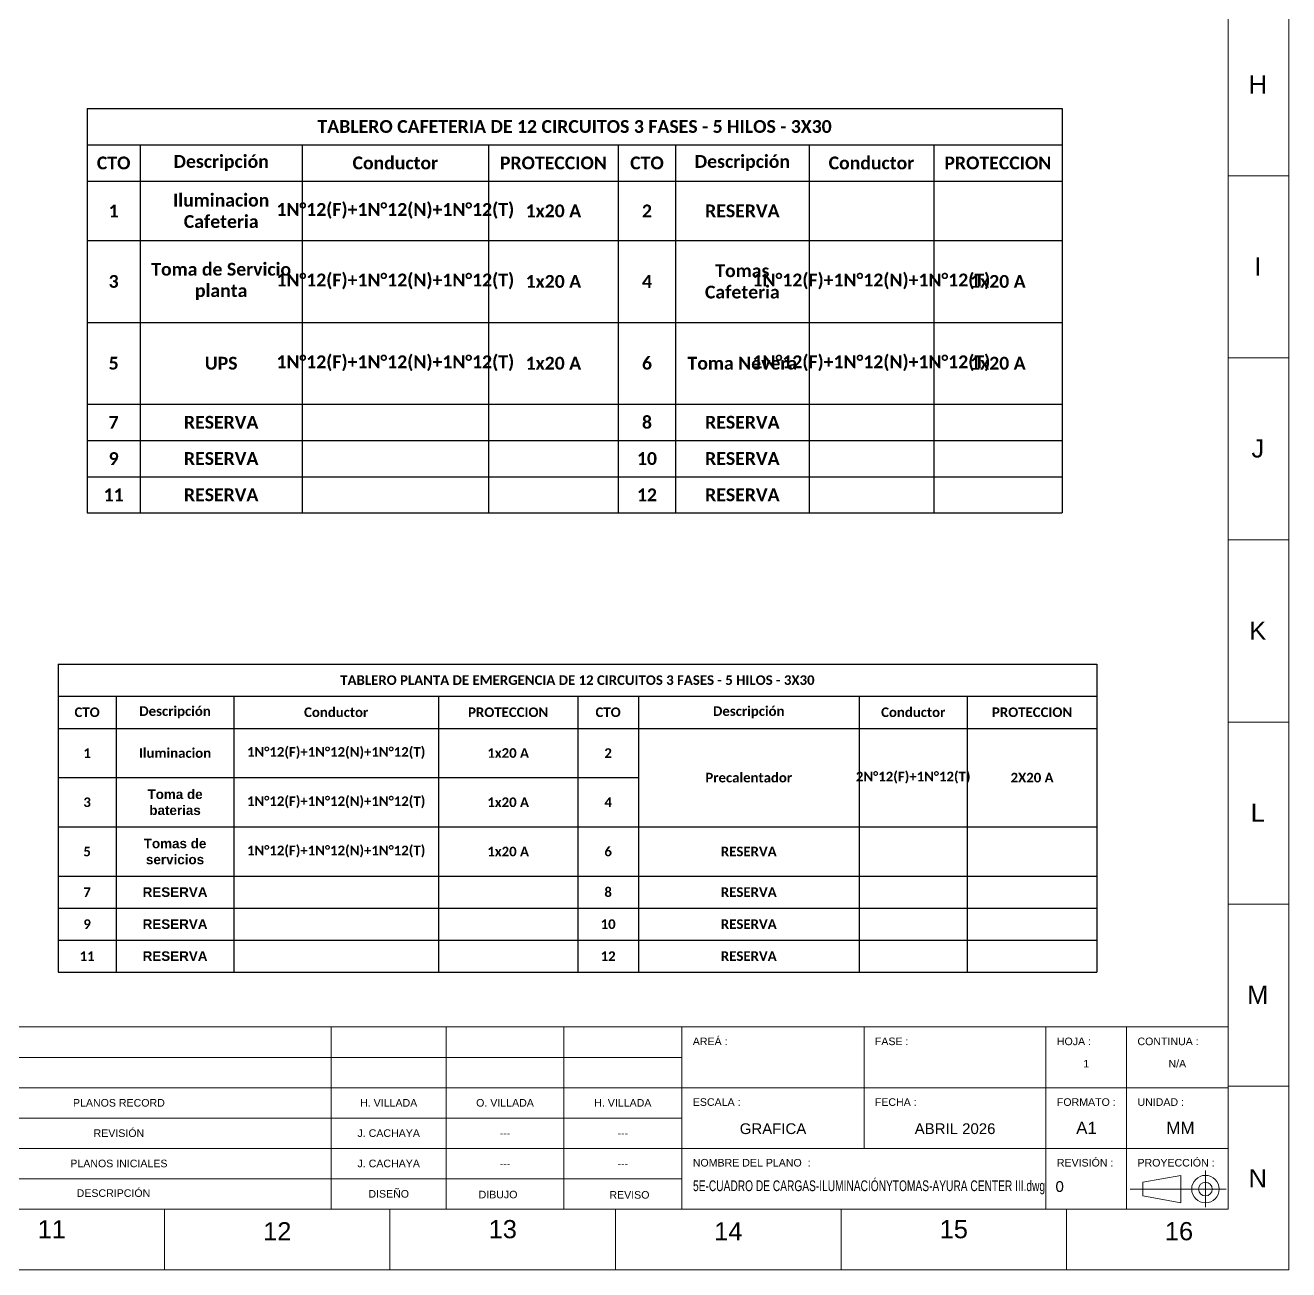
# Paper-space layout 'CUADRO DE CARGAS' of a CAD drawing. Header units: millimetres. Extents: x -541 to 452, y 214 to 916.
# Drawn here: x 103.9 to 451.6, y 214.1 to 556.5 of the extents above; entities that cross this region are included whole.
import ezdxf

# ---------------------------------------------------------------- set-up
doc = ezdxf.new("R2010")
doc.units = ezdxf.units.MM
doc.layers.add('-CN-GYD-CAJETIN-A0', color=7, linetype='Continuous', lineweight=5)
doc.styles.add('Annotative', font='arial.ttf')
doc.styles.get("Standard").update_dxf_attribs({"font": 'arial.ttf'})

# ---------------------------------------------------------------- blocks, each defined once
blk = doc.blocks.new('CAJETIN-A1')
at = {"layer": '-CN-GYD-CAJETIN-A0'}
for p, q in [((0, 254.99), (-14.15, 254.99)), ((0, 212.55), (-14.15, 212.55)), ((0, 170.11), (-14.15, 170.11)), ((0, 127.67), (-14.15, 127.67)), ((0, 85.23), (-14.15, 85.23)), ((0, 42.79), (-14.15, 42.79)), ((-25.16, 22), (-34.01, 20.4)), ((-25.16, 18.8), (-25.16, 22)), ((-19.42, 14.56), (-19.42, 23.16)), ((-36.96, 18.8), (-14.61, 18.8)), ((-34.01, 18.8), (-34.01, 20.4)), ((-34.01, 18.8), (-34.01, 17.19)), ((-25.16, 18.8), (-25.16, 15.59)), ((-25.16, 15.59), (-34.01, 17.19)), ((-262.08, 0), (-262.08, 14.15)), ((-209.51, 0), (-209.51, 14.15)), ((-156.94, 0), (-156.94, 14.15)), ((-104.36, 0), (-104.36, 14.15)), ((-51.79, 0), (-51.79, 14.15))]:
    blk.add_line(p, q, dxfattribs=at)
for points in [[(-841, 0), (-841, 594.85), (0, 594.85), (0, 0)], [(-826.85, 14.15), (-826.85, 580.71), (-14.15, 580.71), (-14.15, 14.15)]]:
    blk.add_lwpolyline(points, close=True, dxfattribs=at)
for points in [[(-826.85, 14.15), (-14.15, 14.15), (-14.15, 56.59), (-826.85, 56.59), (-826.85, 14.15)], [(-223.23, 56.59), (-223.23, 14.15)], [(-196.4, 56.59), (-196.4, 14.15)], [(-169, 56.59), (-169, 14.15)], [(-141.46, 56.59), (-141.46, 14.15)], [(-98.97, 56.59), (-98.97, 28.29)], [(-56.59, 56.59), (-56.59, 14.15)], [(-56.59, 56.59), (-14.15, 56.59)], [(-37.8, 56.59), (-37.8, 14.15)], [(-141.46, 49.51), (-361.76, 49.51)], [(-141.46, 42.44), (-361.76, 42.44)], [(-141.46, 42.44), (-14.15, 42.44)], [(-141.46, 35.37), (-361.76, 35.37)], [(-141.46, 28.29), (-361.76, 28.29)], [(-141.46, 28.29), (-14.15, 28.29)], [(-56.59, 28.29), (-37.8, 28.29)], [(-37.8, 28.29), (-14.15, 28.29)], [(-141.46, 21.22), (-361.76, 21.22)]]:
    blk.add_lwpolyline(points, dxfattribs=at)
for radius in [3.2, 1.6]:
    blk.add_circle((-19.42, 18.8), radius, dxfattribs=at)
at = {"layer": '-CN-GYD-CAJETIN-A0', "attachment_point": 5, "style": 'Annotative'}
for s, insert, char_height in [('H', (-7.21, 276.3), 4.24), ('I', (-7.21, 233.86), 4.24), ('J', (-7.21, 191.42), 4.24), ('K', (-7.21, 148.98), 4.24), ('L', (-7.21, 106.54), 4.24), ('M', (-7.21, 64.1), 4.24), ('N', (-7.21, 21.31), 4.24), ('11', (-288.36, 9.43), 4.244), ('12', (-235.79, 8.96), 4.244), ('13', (-183.22, 9.43), 4.244), ('14', (-130.65, 8.96), 4.244), ('15', (-78.08, 9.43), 4.244), ('16', (-25.58, 8.96), 4.244)]:
    blk.add_mtext(s, dxfattribs=dict(at, insert=insert, char_height=char_height))
at = {"layer": '-CN-GYD-CAJETIN-A0', "style": 'Annotative'}
for s, insert, char_height, width, attachment_point in [('AREÁ :', (-138.92, 54.12), 1.768, 31.4816, 1), ('FASE :', (-96.48, 54.12), 1.768, 31.4816, 1), ('HOJA :', (-54.05, 54.12), 1.768, 15.8884, 1), ('CONTINUA :', (-35.26, 54.12), 1.768, 21.9395, 1), ('\\pxqc;1', (-47.19, 48.03), 1.768, 18.7813, 5), ('\\pxqc;N/A', (-25.98, 48.03), 1.768, 23.6577, 5), ('\\pxqc;PLANOS RECORD', (-272.71, 38.9), 1.7683, 98.9576, 5), ('\\pxqc;H. VILLADA', (-209.81, 38.9), 1.7683, 26.8327, 5), ('\\pxqc;O. VILLADA', (-182.7, 38.9), 1.7683, 27.3943, 5), ('\\pxqc;H. VILLADA', (-155.23, 38.9), 1.7683, 27.5393, 5), ('ESCALA :', (-138.92, 39.97), 1.768, 31.4816, 1), ('FECHA :', (-96.48, 39.97), 1.768, 31.4816, 1), ('FORMATO :', (-54.05, 39.97), 1.768, 20.9369, 1), ('UNIDAD :', (-35.26, 39.97), 1.768, 21.9395, 1), ('\\pxqc;REVISIÓN', (-272.71, 31.83), 1.7683, 98.9576, 5), ('\\pxqc;J. CACHAYA', (-209.81, 31.83), 1.7683, 26.8327, 5), ('\\pxqc;GRAFICA', (-120.22, 32.86), 2.5, 6.6826, 5), ('\\pxqc;ABRIL 2026', (-77.78, 32.86), 2.5, 29.5833, 5), ('A1', (-49.55, 34.48), 2.829, 6.5966, 1), ('MM', (-28.53, 34.48), 2.829, 22.4845, 1), ('\\pxqc;---', (-182.7, 31.83), 1.768, 27.3943, 5), ('\\pxqc;---', (-155.23, 31.83), 1.768, 27.5393, 5), ('\\pxqc;PLANOS INICIALES', (-272.71, 24.76), 1.7683, 98.9576, 5), ('\\pxqc;J. CACHAYA', (-209.81, 24.76), 1.7683, 26.8327, 5), ('\\pxqc;---', (-182.7, 24.76), 1.768, 27.3943, 5), ('\\pxqc;---', (-155.23, 24.76), 1.768, 27.5393, 5), ('NOMBRE DEL PLANO  :', (-138.92, 25.83), 1.7683, 44.0051, 1), ('REVISIÓN :', (-54.05, 25.83), 1.768, 20.9369, 1), ('PROYECCIÓN :', (-35.26, 25.83), 1.7683, 26.2524, 1), ('DESCRIPCIÓN  ', (-282.55, 18.75), 1.7683, 16.9804, 1), ('DISEÑO', (-209.81, 17.68), 1.768, 26.8327, 5), ('DIBUJO ', (-188.85, 18.41), 1.768, 16.9804, 1), ('REVISO ', (-158.36, 18.34), 1.768, 16.9804, 1)]:
    blk.add_mtext(s, dxfattribs=dict(at, insert=insert, char_height=char_height, width=width, attachment_point=attachment_point))
for tag, p in [('AREA', (-138.92, 46.56)), ('FASE', (-96.97, 46.56)), ('NOM-PLANO', (-138.87, 18.32)), ('REV-N°', (-54.37, 18.15))]:
    blk.add_attdef(tag, p, '', height=2.5, dxfattribs=at)
blk = doc.blocks.new('*T134')
at = {"linetype": 'ByBlock', "lineweight": -2, "transparency": 16777216}
for p, q in [((0, 0), (285.88, 0)), ((0, 0), (0, -84.76)), ((0, -8.81), (285.88, -8.81)), ((16.02, -8.81), (16.02, -84.76)), ((48.41, -8.81), (48.41, -84.76)), ((104.69, -8.81), (104.69, -84.76)), ((143.07, -8.81), (143.07, -84.76)), ((159.71, -8.81), (159.71, -84.76)), ((220.46, -8.81), (220.46, -84.76)), ((250.23, -8.81), (250.23, -84.76)), ((285.88, -8.81), (285.88, -84.76)), ((0, -17.68), (285.88, -17.68)), ((0, -31.23), (159.71, -31.23)), ((0, -44.78), (285.88, -44.78)), ((0, -58.34), (285.88, -58.34)), ((0, -67.14), (285.88, -67.14)), ((0, -75.95), (285.88, -75.95)), ((0, -84.76), (220.46, -84.76))]:
    blk.add_line(p, q, dxfattribs=at)
at = {"color": 0, "linetype": 'ByBlock', "lineweight": -2, "transparency": 16777216}
for p, q in [((285.88, 0), (285.88, -8.81)), ((220.46, -84.76), (285.88, -84.76))]:
    blk.add_line(p, q, dxfattribs=at)
at = {"color": 0, "transparency": 16777216, "char_height": 2.6421, "attachment_point": 5}
for s, insert, width in [('{\\fCalibri|b1|i0|c0;\\c0;TABLERO PLANTA DE EMERGENCIA DE 12 CIRCUITOS 3 FASES - 5 HILOS - 3X30  ', (142.94, -4.4), 280.5985), ('{\\fCalibri|b1|i0|c0;\\c0;CTO', (8.01, -13.24), 10.7322), ('{\\fCalibri|b1|i0|c0;\\c0;Descripción ', (32.21, -13.24), 27.1067), ('{\\fCalibri|b1|i0|c0;\\c0;Conductor', (76.55, -13.24), 50.9943), ('{\\fCalibri|b1|i0|c0;\\c0;PROTECCION', (123.88, -13.24), 33.1018), ('{\\fCalibri|b1|i0|c0;\\c0;CTO', (151.39, -13.24), 11.3536), ('{\\fCalibri|b1|i0|c0;\\c0;Descripción ', (190.09, -13.24), 55.4714), ('{\\fCalibri|b1|i0|c0;\\c0;Conductor', (235.35, -13.24), 24.4797), ('{\\fCalibri|b1|i0|c0;\\c0;PROTECCION', (268.06, -13.24), 30.3697), ('{\\fCalibri|b1|i0|c0;\\c0;1', (8.01, -24.46), 10.7322), ('{\\fCalibri|b1|i0|c0;\\c0;Iluminacion', (32.21, -24.46), 27.1067), ('{\\fCalibri|b1|i0|c0;\\c0;1N°12(F)+1N°12(N)+1N°12(T)', (76.55, -24.46), 50.9943), ('{\\fCalibri|b1|i0|c0;\\c0;1x20 A', (123.88, -24.46), 33.1018), ('{\\fCalibri|b1|i0|c0;\\c0;2', (151.39, -24.46), 11.3536), ('{\\fCalibri|b1|i0|c0;\\c0;Precalentador', (190.09, -31.23), 55.4714), ('{\\fCalibri|b1|i0|c0;\\c0;2N°12(F)+1N°12(T)', (235.35, -31.23), 24.4797), ('{\\fCalibri|b1|i0|c0;\\c0;2X20 A', (268.06, -31.23), 30.3697), ('{\\fArial|b1|i0|c0;\\c0;Toma de baterias', (32.21, -38.01), 27.1067), ('{\\fCalibri|b1|i0|c0;\\c0;3', (8.01, -38.01), 10.7322), ('{\\fCalibri|b1|i0|c0;\\c0;1N°12(F)+1N°12(N)+1N°12(T)', (76.55, -38.01), 50.9943), ('{\\fCalibri|b1|i0|c0;\\c0;1x20 A', (123.88, -38.01), 33.1018), ('{\\fCalibri|b1|i0|c0;\\c0;4', (151.39, -38.01), 11.3536), ('{\\fArial|b1|i0|c0;\\c0;Tomas de servicios', (32.21, -51.56), 27.1067), ('{\\fCalibri|b1|i0|c0;\\c0;5', (8.01, -51.56), 10.7322), ('{\\fCalibri|b1|i0|c0;\\c0;1N°12(F)+1N°12(N)+1N°12(T)', (76.55, -51.56), 50.9943), ('{\\fCalibri|b1|i0|c0;\\c0;1x20 A', (123.88, -51.56), 33.1018), ('{\\fCalibri|b1|i0|c0;\\c0;6', (151.39, -51.56), 11.3536), ('{\\fCalibri|b1|i0|c0;\\c0;RESERVA', (190.09, -51.56), 55.4714), ('{\\fCalibri|b1|i0|c0;\\c0;', (235.35, -51.56), 24.4797), ('{\\fCalibri|b1|i0|c0;\\c0;', (268.06, -51.56), 30.3697), ('{\\fCalibri|b1|i0|c0;\\c0;7', (8.01, -62.74), 10.7322), ('{\\fArial|b1|i0|c0;\\c0;RESERVA', (32.21, -62.74), 27.1067), ('{\\fCalibri|b1|i0|c0;\\c0;8', (151.39, -62.74), 11.3536), ('{\\fCalibri|b1|i0|c0;\\c0;RESERVA', (190.09, -62.74), 55.4714), ('{\\fCalibri|b1|i0|c0;\\c0;', (76.55, -62.74), 50.9943), ('{\\fCalibri|b1|i0|c0;\\c0;', (123.88, -62.74), 33.1018), ('{\\fCalibri|b1|i0|c0;\\c0;', (235.35, -62.74), 24.4797), ('{\\fCalibri|b1|i0|c0;\\c0;', (268.06, -62.74), 30.3697), ('{\\fCalibri|b1|i0|c0;\\c0;9', (8.01, -71.55), 10.7322), ('{\\fArial|b1|i0|c0;\\c0;RESERVA', (32.21, -71.55), 27.1067), ('{\\fCalibri|b1|i0|c0;\\c0;', (76.55, -71.55), 50.9943), ('{\\fCalibri|b1|i0|c0;\\c0;', (123.88, -71.55), 33.1018), ('{\\fCalibri|b1|i0|c0;\\c0;10', (151.39, -71.55), 11.3536), ('{\\fCalibri|b1|i0|c0;\\c0;RESERVA', (190.09, -71.55), 55.4714), ('{\\fCalibri|b1|i0|c0;\\c0;', (235.35, -71.55), 24.4797), ('{\\fCalibri|b1|i0|c0;\\c0;', (268.06, -71.55), 30.3697), ('{\\fCalibri|b1|i0|c0;\\c0;11', (8.01, -80.35), 10.7322), ('{\\fArial|b1|i0|c0;\\c0;RESERVA', (32.21, -80.35), 27.1067), ('{\\fCalibri|b1|i0|c0;\\c0;12', (151.39, -80.35), 11.3536), ('{\\fCalibri|b1|i0|c0;\\c0;RESERVA', (190.09, -80.35), 55.4714), ('{\\fCalibri|b1|i0|c0;\\c0;', (76.55, -80.35), 50.9943), ('{\\fCalibri|b1|i0|c0;\\c0;', (123.88, -80.35), 33.1018), ('{\\fCalibri|b1|i0|c0;\\c0;', (235.35, -80.35), 24.4797), ('{\\fCalibri|b1|i0|c0;\\c0;', (268.06, -80.35), 30.3697)]:
    blk.add_mtext(s, dxfattribs=dict(at, insert=insert, width=width))
blk = doc.blocks.new('*T137')
at = {"linetype": 'ByBlock', "lineweight": -2, "transparency": 16777216}
for p, q in [((0, 0), (268.3, 0)), ((0, 0), (0, -111.33)), ((0, -9.98), (268.3, -9.98)), ((14.59, -9.98), (14.59, -111.33)), ((59.18, -9.98), (59.18, -111.33)), ((110.45, -9.98), (110.45, -111.33)), ((146.19, -9.98), (146.19, -111.33)), ((161.96, -9.98), (161.96, -111.33)), ((198.68, -9.98), (198.68, -111.33)), ((232.99, -9.98), (232.99, -111.33)), ((268.3, -9.98), (268.3, -111.33)), ((0, -20.05), (268.3, -20.05)), ((0, -36.36), (268.3, -36.36)), ((0, -58.87), (268.3, -58.87)), ((0, -81.39), (268.3, -81.39)), ((0, -91.37), (268.3, -91.37)), ((0, -101.35), (268.3, -101.35)), ((0, -111.33), (198.68, -111.33))]:
    blk.add_line(p, q, dxfattribs=at)
at = {"color": 0, "linetype": 'ByBlock', "lineweight": -2, "transparency": 16777216}
for p, q in [((268.3, 0), (268.3, -9.98)), ((198.68, -111.33), (268.3, -111.33))]:
    blk.add_line(p, q, dxfattribs=at)
at = {"color": 0, "transparency": 16777216, "char_height": 3.5228, "attachment_point": 5}
for s, insert, width in [('{\\fCalibri|b1|i0|c0;\\c0;TABLERO CAFETERIA DE 12 CIRCUITOS 3 FASES - 5 HILOS - 3X30  ', (134.15, -4.99), 263.0124), ('{\\fCalibri|b1|i0|c0;\\c0;CTO', (7.3, -15.02), 9.3063), ('{\\fCalibri|b1|i0|c0;\\c0;Descripción ', (36.89, -15.02), 39.3081), ('{\\fCalibri|b1|i0|c0;\\c0;Conductor', (84.82, -15.02), 45.9859), ('{\\fCalibri|b1|i0|c0;\\c0;PROTECCION', (128.32, -15.02), 30.4514), ('{\\fCalibri|b1|i0|c0;\\c0;CTO', (154.07, -15.02), 10.489), ('{\\fCalibri|b1|i0|c0;\\c0;Descripción ', (180.32, -15.02), 31.4373), ('{\\fCalibri|b1|i0|c0;\\c0;Conductor', (215.84, -15.02), 29.0233), ('{\\fCalibri|b1|i0|c0;\\c0;PROTECCION', (250.64, -15.02), 30.0221), ('{\\fCalibri|b1|i0|c0;\\c0;Iluminacion Cafeteria', (36.89, -28.21), 39.3081), ('{\\fCalibri|b1|i0|c0;\\c0;1', (7.3, -28.21), 9.3063), ('{\\fCalibri|b1|i0|c0;\\c0;1N°12(F)+1N°12(N)+1N°12(T)', (84.82, -28.21), 45.9859), ('{\\fCalibri|b1|i0|c0;\\c0;1x20 A', (128.32, -28.21), 30.4514), ('{\\fCalibri|b1|i0|c0;\\c0;2', (154.07, -28.21), 10.489), ('{\\fCalibri|b1|i0|c0;\\c0;RESERVA', (180.32, -28.21), 31.4373), ('{\\fCalibri|b1|i0|c0;\\c0;', (215.84, -28.21), 29.0233), ('{\\fCalibri|b1|i0|c0;\\c0;', (250.64, -28.21), 30.0221), ('{\\fCalibri|b1|i0|c0;\\c0;Toma de Servicio planta', (36.89, -47.62), 39.3081), ('{\\fCalibri|b1|i0|c0;\\c0;1N°12(F)+1N°12(N)+1N°12(T)', (84.82, -47.62), 45.9859), ('{\\fCalibri|b1|i0|c0;\\c0;Tomas Cafeteria', (180.32, -47.62), 31.4373), ('{\\fCalibri|b1|i0|c0;\\c0;1N°12(F)+1N°12(N)+1N°12(T)', (215.84, -47.62), 29.0233), ('{\\fCalibri|b1|i0|c0;\\c0;3', (7.3, -47.62), 9.3063), ('{\\fCalibri|b1|i0|c0;\\c0;1x20 A', (128.32, -47.62), 30.4514), ('{\\fCalibri|b1|i0|c0;\\c0;4', (154.07, -47.62), 10.489), ('{\\fCalibri|b1|i0|c0;\\c0;1x20 A', (250.64, -47.62), 30.0221), ('{\\fCalibri|b1|i0|c0;\\c0;5', (7.3, -70.13), 9.3063), ('{\\fCalibri|b1|i0|c0;\\c0;UPS', (36.89, -70.13), 39.3081), ('{\\fCalibri|b1|i0|c0;\\c0;1N°12(F)+1N°12(N)+1N°12(T)', (84.82, -70.13), 45.9859), ('{\\fCalibri|b1|i0|c0;\\c0;1x20 A', (128.32, -70.13), 30.4514), ('{\\fCalibri|b1|i0|c0;\\c0;6', (154.07, -70.13), 10.489), ('{\\fCalibri|b1|i0|c0;\\c0;Toma Nevera', (180.32, -70.13), 31.4373), ('{\\fCalibri|b1|i0|c0;\\c0;1N°12(F)+1N°12(N)+1N°12(T)', (215.84, -70.13), 29.0233), ('{\\fCalibri|b1|i0|c0;\\c0;1x20 A', (250.64, -70.13), 30.0221), ('{\\fCalibri|b1|i0|c0;\\c0;7', (7.3, -86.38), 9.3063), ('{\\fCalibri|b1|i0|c0;\\c0;RESERVA', (36.89, -86.38), 39.3081), ('{\\fCalibri|b1|i0|c0;\\c0;', (84.82, -86.38), 45.9859), ('{\\fCalibri|b1|i0|c0;\\c0;', (128.32, -86.38), 30.4514), ('{\\fCalibri|b1|i0|c0;\\c0;8', (154.07, -86.38), 10.489), ('{\\fCalibri|b1|i0|c0;\\c0;RESERVA', (180.32, -86.38), 31.4373), ('{\\fCalibri|b1|i0|c0;\\c0;', (215.84, -86.38), 29.0233), ('{\\fCalibri|b1|i0|c0;\\c0;', (250.64, -86.38), 30.0221), ('{\\fCalibri|b1|i0|c0;\\c0;9', (7.3, -96.36), 9.3063), ('{\\fCalibri|b1|i0|c0;\\c0;RESERVA', (36.89, -96.36), 39.3081), ('{\\fCalibri|b1|i0|c0;\\c0;', (84.82, -96.36), 45.9859), ('{\\fCalibri|b1|i0|c0;\\c0;', (128.32, -96.36), 30.4514), ('{\\fCalibri|b1|i0|c0;\\c0;10', (154.07, -96.36), 10.489), ('{\\fCalibri|b1|i0|c0;\\c0;RESERVA', (180.32, -96.36), 31.4373), ('{\\fCalibri|b1|i0|c0;\\c0;', (215.84, -96.36), 29.0233), ('{\\fCalibri|b1|i0|c0;\\c0;', (250.64, -96.36), 30.0221), ('{\\fCalibri|b1|i0|c0;\\c0;11', (7.3, -106.34), 9.3063), ('{\\fCalibri|b1|i0|c0;\\c0;RESERVA', (36.89, -106.34), 39.3081), ('{\\fCalibri|b1|i0|c0;\\c0;', (84.82, -106.34), 45.9859), ('{\\fCalibri|b1|i0|c0;\\c0;', (128.32, -106.34), 30.4514), ('{\\fCalibri|b1|i0|c0;\\c0;12', (154.07, -106.34), 10.489), ('{\\fCalibri|b1|i0|c0;\\c0;RESERVA', (180.32, -106.34), 31.4373), ('{\\fCalibri|b1|i0|c0;\\c0;', (215.84, -106.34), 29.0233), ('{\\fCalibri|b1|i0|c0;\\c0;', (250.64, -106.34), 30.0221)]:
    blk.add_mtext(s, dxfattribs=dict(at, insert=insert, width=width))

psp = doc.layouts.new('CUADRO DE CARGAS')

# ---------------------------------------------------------------- block references
at = {"layer": '-CN-GYD-CAJETIN-A0'}
ref = psp.add_blockref('CAJETIN-A1', (451.58, 214.05), dxfattribs=dict(at, xscale=1.180501544812831, yscale=1.180501544812831, zscale=1.180501544812831))
ref.add_attrib('REV-N°', '0', (387.4, 235.47), dxfattribs={"height": 2.95, "style": 'Annotative'})
ref.add_attrib('NOM-PLANO', '5E-CUADRO DE CARGAS-ILUMINACIÓNYTOMAS-AYURA CENTER III.dwg', (287.65, 235.68), dxfattribs={"height": 2.9513, "style": 'Annotative', "width": 0.68})
for name, p in [('*T137', (120.9, 533.62)), ('*T134', (112.89, 380.69))]:
    psp.add_blockref(name, p)

doc.saveas('drawing.dxf')
